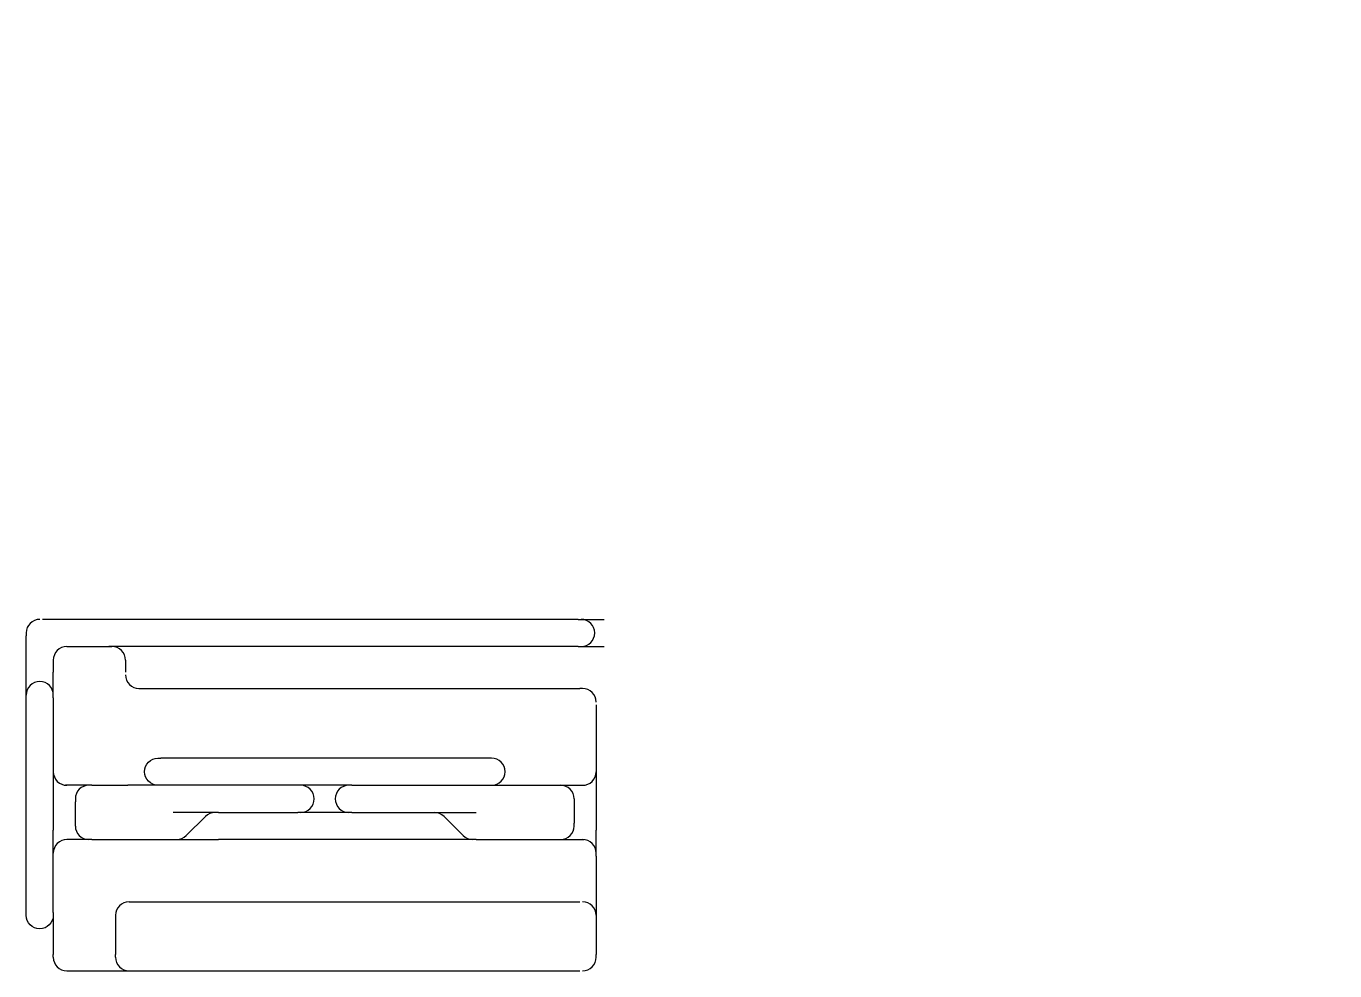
# Model space of a CAD drawing. Header units: millimetres. Extents: x 4671 to 48062, y -440 to 30872.
import ezdxf

# ---------------------------------------------------------------- set-up
doc = ezdxf.new("R2010")
doc.units = ezdxf.units.MM
doc.header["$LTSCALE"] = 20
doc.layers.add('E3Z-R61_2M_OMI_O', color=7, linetype='Continuous')

# ---------------------------------------------------------------- blocks, each defined once
blk = doc.blocks.new('DOUBLE BRANCH P')
at = {"color": 1}
for p, q in [((4953, 1463), (4953, 603)), ((5853, 1463), (5853, 603))]:
    blk.add_line(p, q, dxfattribs=at)
blk.add_arc((5403, 1368), 450, 180, 0, dxfattribs=at)
blk = doc.blocks.new('CURVE OUT')
at = {"color": 1}
blk.add_line((3626, 855), (3626, 760), dxfattribs=at)
blk.add_arc((4076, 855), 450, 90, 180, dxfattribs=at)
blk = doc.blocks.new('CURVE IN')
at = {"color": 1}
for p, q in [((4153, 1410), (4248, 1410)), ((3703, 960), (3703, 865))]:
    blk.add_line(p, q, dxfattribs=at)
blk.add_arc((4153, 960), 450, 90, 180, dxfattribs=at)
blk = doc.blocks.new('BRANCH R')
at = {"color": 1}
for p, q in [((6113, 1309), (5253, 1309)), ((5798, 859), (5798, 764))]:
    blk.add_line(p, q, dxfattribs=at)
blk.add_arc((5348, 859), 450, 0, 90, dxfattribs=at)
blk = doc.blocks.new('BRANCH L')
at = {"color": 1}
blk.add_line((3562, 1309), (4422, 1309), dxfattribs=at)
blk.add_arc((4327, 859), 450, 90, 180, dxfattribs=at)
blk = doc.blocks.new('DOUBLE BRANCH V L')
at = {"color": 1}
for p, q in [((4454, 1544), (4454, 684)), ((5729, 999), (4856, 999)), ((5184, 549), (5184, 454))]:
    blk.add_line(p, q, dxfattribs=at)
for centre, start, end in [((4904, 1449), 180, 270.2546), ((5634, 549), 90, 180)]:
    blk.add_arc(centre, 450, start, end, dxfattribs=at)
blk = doc.blocks.new('DOUBLE BRANCH V R')
at = {"color": 1}
for p, q in [((58493, -2612), (58493, -3472)), ((57218, -3157), (58047, -3157)), ((57763, -3607), (57763, -3702))]:
    blk.add_line(p, q, dxfattribs=at)
for centre, start, end in [((58043, -2707), 269.7454, 0), ((57313, -3607), 0, 90)]:
    blk.add_arc(centre, 450, start, end, dxfattribs=at)
blk = doc.blocks.new('BRANCH N-L')
at = {"color": 1}
for p, q in [((6461, 1412), (4959, 1412)), ((5391, 644), (6028, 1280)), ((4959, 512), (6461, 512))]:
    blk.add_line(p, q, dxfattribs=at)
for centre, start, end in [((6346, 962), 90, 135), ((5073, 962), 270, 315)]:
    blk.add_arc(centre, 450, start, end, dxfattribs=at)
blk = doc.blocks.new('BRANCH N-R')
at = {"color": 1}
for p, q in [((9044, 1412), (10546, 1412)), ((10114, 644), (9477, 1280)), ((10546, 512), (9044, 512))]:
    blk.add_line(p, q, dxfattribs=at)
for centre, start, end in [((9159, 962), 45, 90), ((10432, 962), 225, 270)]:
    blk.add_arc(centre, 450, start, end, dxfattribs=at)
blk = doc.blocks.new('DOUBLE BRANCH 4CH')
at = {"color": 1}
for p, q in [((4258, 1977), (4258, 187)), ((5158, 1977), (5158, 187))]:
    blk.add_line(p, q, dxfattribs=at)
for centre, start, end in [((4708, 1882), 180, 0), ((4708, 282), 0, 180)]:
    blk.add_arc(centre, 450, start, end, dxfattribs=at)
blk = doc.blocks.new('asdf234sd34')
at = {"color": 1}
for p, q in [((139319, 8315), (138229, 8315)), ((139224, 7415), (139319, 7415))]:
    blk.add_line(p, q, dxfattribs=at)
blk.add_arc((139224, 7865), 450, 90, 270, dxfattribs=at)
blk = doc.blocks.new('RAIL LINE V1')
at = {"color": 1}
for p, q in [((115902, 27622), (98142, 27622)), ((97597, 25877), (97597, 27077)), ((99042, 26722), (100437, 26722)), ((115902, 26722), (101202, 26722)), ((98497, 26177), (98497, 25877)), ((100887, 26177), (100887, 25877)), ((101432, 25332), (115952, 25332)), ((97597, 17907), (97597, 25017)), ((98497, 25017), (98497, 22667)), ((116497, 24787), (116497, 22667)), ((112932, 23022), (102062, 23022)), ((98497, 21807), (98497, 20637)), ((99772, 22122), (100972, 22122)), ((106602, 22122), (102062, 22122)), ((108392, 22122), (112932, 22122)), ((114022, 22122), (115222, 22122)), ((116497, 21807), (116497, 20637)), ((99227, 20867), (99227, 21577)), ((115767, 21577), (115767, 20867)), ((103974, 21222), (106602, 21222)), ((108392, 21222), (111020, 21222)), ((99772, 20322), (102472, 20322)), ((111020, 20322), (103974, 20322)), ((112522, 20322), (115222, 20322)), ((98497, 17907), (98497, 19777)), ((116497, 19777), (116497, 18577)), ((101102, 18262), (115952, 18262)), ((100557, 17717), (100557, 16517)), ((116497, 17717), (116497, 16517)), ((98497, 16817), (98497, 16517)), ((99042, 15972), (100242, 15972)), ((101102, 15972), (115952, 15972))]:
    blk.add_line(p, q, dxfattribs=at)
for name, p in [('CURVE OUT', (93971, 26317)), ('CURVE IN', (94793, 25312)), ('BRANCH R', (95089, 25413)), ('DOUBLE BRANCH V L', (94043, 21123)), ('DOUBLE BRANCH V R', (58004, 25279)), ('BRANCH N-L', (97513, 19810)), ('BRANCH N-R', (101975, 19810)), ('CURVE IN', (96853, 16852))]:
    blk.add_blockref(name, p)
for name, p, rotation in [('DOUBLE BRANCH P', (117365, 21769), 90), ('DOUBLE BRANCH P', (103450, 26480), 180), ('CURVE OUT', (102192, 21706), 90), ('CURVE OUT', (115191, 28957), 270), ('asdf234sd34', (252250, 30437), 180), ('DOUBLE BRANCH 4CH', (106415, 26380), 270), ('DOUBLE BRANCH V R', (156990, 17165), 180), ('DOUBLE BRANCH V L', (120951, 21321), 180), ('BRANCH L', (115188, 22139), 270), ('CURVE IN', (99907, 12268), 90), ('BRANCH R', (106355, 17281), 180), ('CURVE OUT', (120122, 17277), 180)]:
    blk.add_blockref(name, p, dxfattribs=dict(rotation=rotation))
at = {"xscale": -1}
for p, rotation in [((-37257, 30437), 180), ((90181, -121412), 270)]:
    blk.add_blockref('asdf234sd34', p, dxfattribs=dict(at, rotation=rotation))

msp = doc.modelspace()

# ---------------------------------------------------------------- hatches: boundary and pattern name
at = {"layer": 'E3Z-R61_2M_OMI_O', "linetype": 'Continuous', "lineweight": 5}
h = msp.add_hatch(dxfattribs=at)
h.set_pattern_fill('LINE', scale=2, angle=135, style=0)
h.set_pattern_definition([(135, (46266.174, 31940.2657), (-4.490128, -4.490128), [])])
edge = h.paths.add_edge_path()
edge.add_ellipse((48060, 30871), major_axis=(-1.6, 0), ratio=0.939693, start_angle=0, end_angle=360)

# ---------------------------------------------------------------- block references
msp.add_blockref('RAIL LINE V1', (-92926, -16412))

doc.saveas('drawing.dxf')
